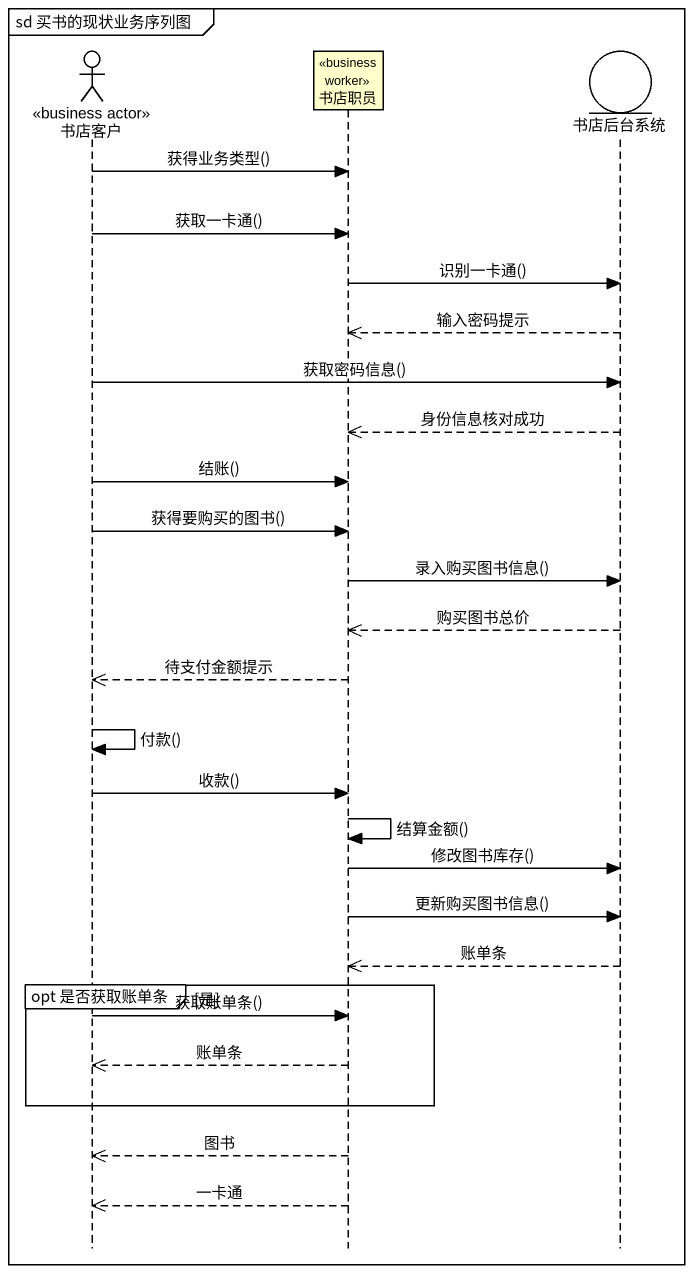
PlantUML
@startuml
mainframe sd 买书的现状业务序列图
hide footbox
actor 书店客户 <<business actor>>
participant 书店职员 <<business worker>>
entity 书店后台系统

书店客户 -> 书店职员 : 获得业务类型()
书店客户 -> 书店职员 : 获取一卡通()
书店职员 -> 书店后台系统 : 识别一卡通()
书店后台系统 -->> 书店职员 : 输入密码提示
书店客户 -> 书店后台系统 : 获取密码信息()
书店后台系统 -->> 书店职员 : 身份信息核对成功
书店客户 -> 书店职员 : 结账()
书店客户 -> 书店职员 : 获得要购买的图书()
书店职员 -> 书店后台系统 : 录入购买图书信息()
书店后台系统 -->> 书店职员 : 购买图书总价
书店职员 -->> 书店客户 : 待支付金额提示
书店客户 -> 书店客户 : 付款()
书店客户 -> 书店职员 : 收款()
书店职员 -> 书店职员 : 结算金额()
书店职员 -> 书店后台系统 : 修改图书库存()
书店职员 -> 书店后台系统 : 更新购买图书信息()
书店后台系统 -->> 书店职员 : 账单条
group opt 是否获取账单条 [是]
  书店客户 -> 书店职员 : 获取账单条()
  书店职员 -->> 书店客户 : 账单条
end
书店职员 -->> 书店客户 : 图书
书店职员 -->> 书店客户 : 一卡通
@enduml
